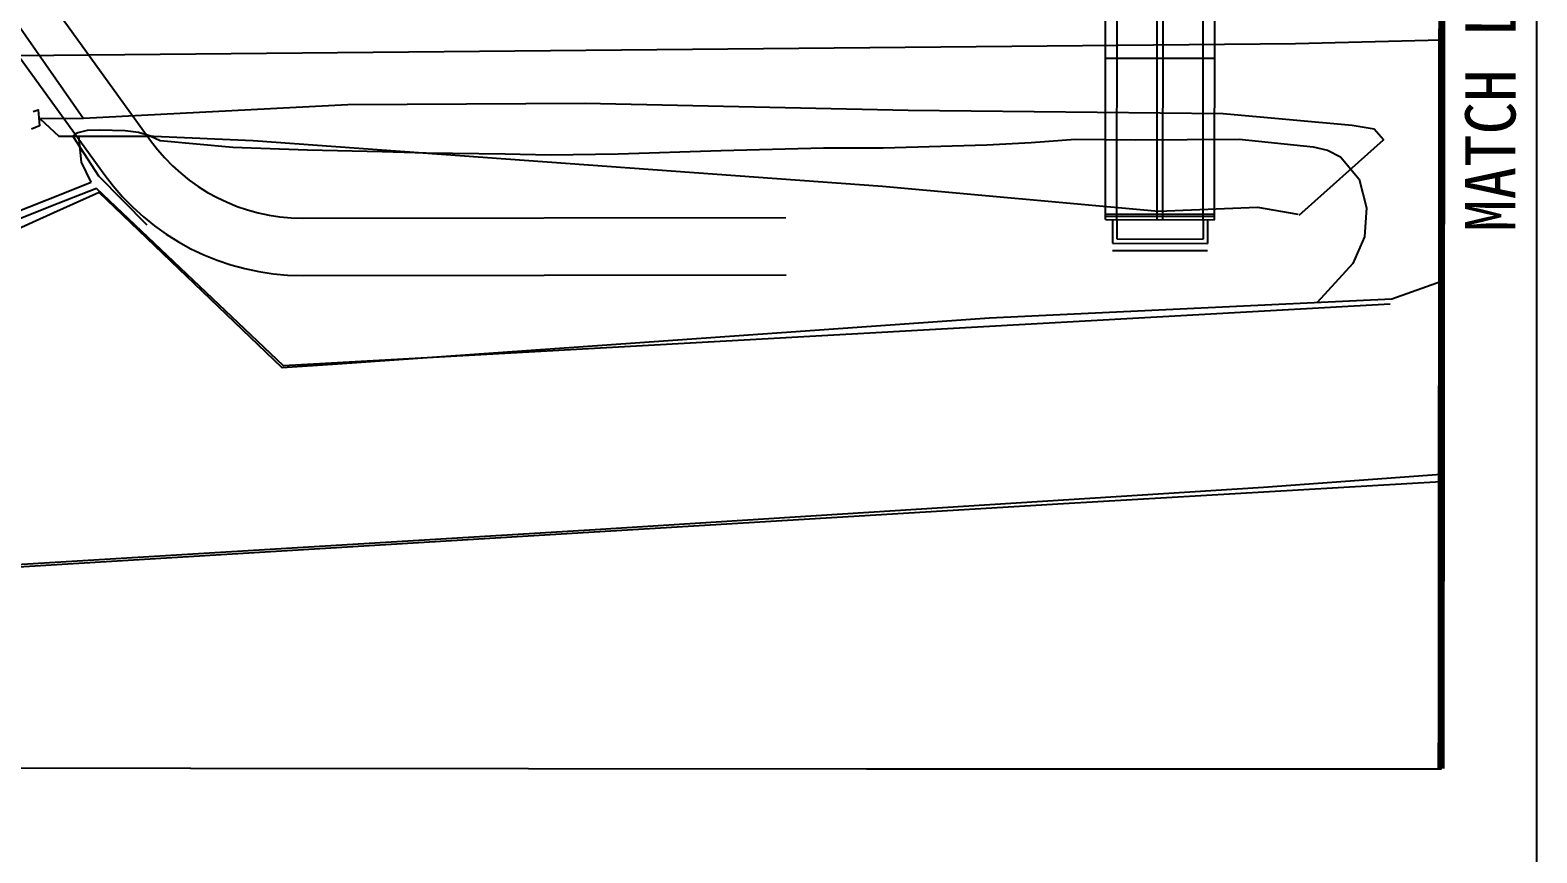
# Model space of a CAD drawing. Header units: millimetres. Extents: x 6886 to 7682, y 1103 to 1809.
# Drawn here: x 7577 to 7681.9, y 1394.8 to 1452.1 of the extents above; entities that cross this region are included whole.
import ezdxf
from ezdxf.enums import TextEntityAlignment as Align
from ezdxf.xclip import XClip

# ---------------------------------------------------------------- set-up
doc = ezdxf.new("R2010")
doc.units = ezdxf.units.MM
doc.header["$LTSCALE"] = 10
doc.header["$MEASUREMENT"] = 0
doc.header["$XCLIPFRAME"] = 2
doc.linetypes.add('A-CENTR01', pattern=[2, 1.25, -0.25, 0.25, -0.25])
for name, color, linetype in [('TN-MACL', 6, 'A-CENTR01'), ('TN-MACT', 6, 'Continuous'), ('TZ-BASE', 253, 'Continuous')]:
    doc.layers.add(name, color=color, linetype=linetype)
doc.layers.add('TX-PAPR', color=2, linetype='Continuous', plot=False)
doc.styles.get("Standard").update_dxf_attribs({"font": 'GulimChe.ttf'})

# ---------------------------------------------------------------- blocks, each defined once
blk = doc.blocks.new('JD-FGHFFHHF5RSFGS')
at = {"layer": 'TZ-BASE'}
for p, q in [((680.16, -36.73, 40.84), (680.2, 7.78, 40.84)), ((680.56, -36.73, 40.84), (680.6, 7.61, 40.84)), ((676.56, -36.72), (676.6, 0.78)), ((677.36, -36.72), (677.4, 0.78)), ((683.36, -36.73), (683.4, 0.77)), ((684.16, -36.73), (684.2, 0.77)), ((597.94, -18.98), (605.42, -29.68)), ((676.57, -25.47), (684.17, -25.48)), ((676.56, -36.32), (684.16, -36.33)), ((676.56, -36.47), (684.16, -36.48)), ((676.56, -36.72), (684.16, -36.73)), ((677.06, -36.72), (677.06, -38.37)), ((677.36, -36.72), (677.36, -38.07)), ((683.36, -36.73), (683.36, -38.08)), ((683.66, -36.73), (683.66, -38.38)), ((677.06, -38.37), (683.66, -38.38)), ((677.36, -38.07), (683.36, -38.08)), ((677.06, -38.87), (683.66, -38.88))]:
    blk.add_line(p, q, dxfattribs=at)
for points in [[(236.05, 97.59), (337.4, 73.32, -0.01357), (347.99, 70.48), (405.69, 53.31, -0.010961), (414.12, 50.6), (541.34, 6.58, -0.046142), (550.06, 2.63), (560.03, -3.04, 0.13329), (574.24, -6.71), (580.82, -6.63, -0.244233), (598.94, -15.75), (610.1, -31.22, 0.241251), (620.66, -36.61), (654.32, -36.57)], [(235.12, 93.7), (336.47, 69.43, -0.01357), (346.85, 66.65), (404.54, 49.48, -0.010961), (412.81, 46.82), (540.03, 2.8, -0.046142), (548.09, -0.84), (558.05, -6.52, 0.13329), (574.29, -10.71), (580.87, -10.63, -0.244233), (595.69, -18.09), (606.86, -33.56, 0.241251), (620.66, -40.61), (654.33, -40.57)]]:
    blk.add_lwpolyline(points, format="xyb", dxfattribs=at)
blk.add_lwpolyline([(491.01, -26.3), (598.4, -25.31), (689.79, -24.45), (699.97, -24.21)], dxfattribs=at)
at = {"layer": 'TZ-BASE', "elevation": 45}
for points in [[(610.11, -30.92), (609.25, -30.65), (608.32, -30.53), (606.53, -30.49), (605.69, -30.52), (605.03, -30.67), (604.85, -30.76), (604.69, -30.92)], [(604.69, -30.92), (606.47, -33.67), (609.84, -37.09)], [(610.11, -30.92), (610.77, -31.21), (615.83, -31.67), (621.01, -31.87), (626.21, -31.98), (629.29, -32.08), (634.78, -32.14), (637.94, -32.21), (642.64, -32.15), (649.81, -31.9), (656.95, -31.72), (661.1, -31.73), (668.31, -31.52), (671.39, -31.36), (674.48, -31.12), (678.63, -31.16), (685.88, -31.11), (691.02, -31.65), (692.03, -31.89), (692.93, -32.36), (694.23, -33.91), (694.75, -35.89), (694.6, -37.91), (693.78, -39.77), (691.31, -42.5)]]:
    blk.add_lwpolyline(points, dxfattribs=at)
at = {"layer": 'TZ-BASE'}
for points in [[(601.92, -29.2, 47.06), (602.28, -29.07, 47.06), (602.37, -30.19, 47.06), (601.8, -30.43, 47.06)], [(690.05, -36.41, 42.05), (695.92, -31.16, 46.43), (695.28, -30.43, 46.44), (693.75, -30.16, 46.46), (684.76, -29.35, 46.71), (662.84, -29.12, 47.02), (640.35, -28.63, 47.06), (623.84, -28.73, 47.4), (605.42, -29.68, 47.52), (602.42, -29.7, 47.17), (603.71, -30.92, 46.72)], [(603.71, -30.92, 46.72), (610.33, -30.92, 46.96), (617.23, -31.22, 46.13), (661.04, -34.39, 43.2), (680.25, -36.13, 41.93), (687.15, -35.85, 41.9), (689.97, -36.35, 42.11)], [(605.97, -34.12, 45.91), (605.3, -32.71, 45.91), (605.11, -30.92, 45.91)], [(602.88, -35.34, 46.73), (605.97, -34.12, 45.92)], [(606.34, -34.55, 45.88), (603.13, -35.81, 46.71)], [(696.38, -42.62, 50.13), (619.34, -46.91, 51.64), (606.34, -34.55, 45.88)], [(504.12, -56.33, 72.81), (508.95, -55.32, 71.95), (511.54, -55.07, 71.27), (513.5, -55.23, 70.76), (516.37, -55.76, 69.9), (533.99, -60.76, 62.41), (539.21, -61.66, 60.5), (543.61, -61.4, 59.31), (547.24, -60.38, 58.37), (550.19, -59.09, 57.54), (553.25, -57.44, 56.77), (565.66, -49.23, 53.93), (570.81, -46.76, 52.64), (589.29, -39.97, 49.14), (599.28, -36.76, 47.67), (602.88, -35.34, 46.73)], [(699.96, -41.04, 49.53), (696.51, -42.26, 50.13), (668.49, -43.59, 50.9), (623.12, -46.79, 51.66), (619.26, -47.05, 51.6), (606.51, -34.84, 45.91), (603.37, -36.26, 46.57)], [(603.13, -35.81, 46.71), (599.46, -37.26, 47.67), (589.46, -40.47, 49.14), (571.02, -47.25, 52.64), (565.91, -49.7, 53.93), (553.52, -57.9, 56.77), (550.41, -59.57, 57.54), (547.43, -60.88, 58.37), (543.71, -61.93, 59.31), (539.19, -62.2, 60.5), (533.87, -61.28, 62.41), (516.26, -56.28, 69.9), (513.43, -55.76, 70.76), (511.55, -55.6, 71.27), (509.04, -55.86, 71.95), (504.22, -56.86, 72.81)], [(603.37, -36.26, 46.57), (587.01, -43.65, 50.02), (574.38, -48.92, 52.47), (563.92, -53.48, 54.74)], [(699.94, -54.46, 57.19), (687.57, -55.37, 57.63), (641.05, -58.32, 58.92), (596.91, -61, 59.95), (559.53, -63.23, 60.97), (542.62, -64.45, 61.3)], [(699.94, -54.97, 57.45), (673.64, -56.51, 58.02), (638.67, -58.62, 58.97), (599.35, -61.01, 60.13), (570.56, -63.08, 60.84), (544.07, -64.6, 61.73), (533.42, -65.39, 61.73), (533.29, -65.52, 61.79), (532.11, -67.2, 62.02)]]:
    blk.add_polyline3d(points, dxfattribs=at)

msp = doc.modelspace()

# ---------------------------------------------------------------- linework, layer by layer
at = {"layer": 'TN-MACL', "const_width": 0.5}
msp.add_lwpolyline([(7675.22, 1400.66), (7675.36, 1550.66)], dxfattribs=at)
at = {"layer": 'TX-PAPR'}
msp.add_lwpolyline([(6885.89, 1103.05), (7681.89, 1103.05), (7681.89, 1619.05), (6885.89, 1619.05)], close=True, dxfattribs=at)
at = {"layer": 'TX-PAPR', "flags": 128}
msp.add_lwpolyline([(6976.58, 1400.62), (7235.32, 1401.05), (7635.22, 1400.66), (7675.22, 1400.66), (7675.36, 1550.66), (7635.36, 1550.66), (7235.27, 1551.05), (6974, 1550.62), (6976.58, 1400.62)], dxfattribs=at)

# ---------------------------------------------------------------- block references
at = {"layer": 'TZ-BASE'}
ref = msp.add_blockref('JD-FGHFFHHF5RSFGS', (6975.29, 1475.62), dxfattribs=at)
XClip(ref).set_block_clipping_path([(1.2904532464, -74.9979808822), (260.0220382386, -74.5728554974), (659.9232409142, -74.9611279262), (699.9238423978, -74.9611632133), (700.0694803054, 75.0388367882), (660.068878978, 75.0388013723), (259.9716238311, 75.4272641526), (-1.2904532465, 74.9979808817)])

# ---------------------------------------------------------------- texts
at = {"layer": 'TN-MACT'}
msp.add_text('MATCH LINE 서기(현) 284km 440.000', height=3.5, rotation=89.9444, dxfattribs=at).set_placement((7678.68, 1475.17), align=Align.MIDDLE_CENTER)

doc.saveas('drawing.dxf')
